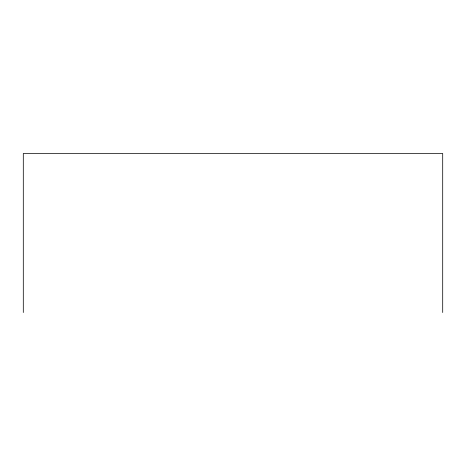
<?xml version="1.0" encoding="UTF-8"?>
<svg xmlns="http://www.w3.org/2000/svg" width="466" height="466" viewBox="0 0 466 466"><rect width="100%" height="100%" fill="white"/><g stroke="black" fill="none" stroke-linecap="round" stroke-linejoin="round"><path stroke-width="0.7" d="M442.7 312.523L442.7 153.477L23.3 153.477L23.3 312.523"/></g></svg>
